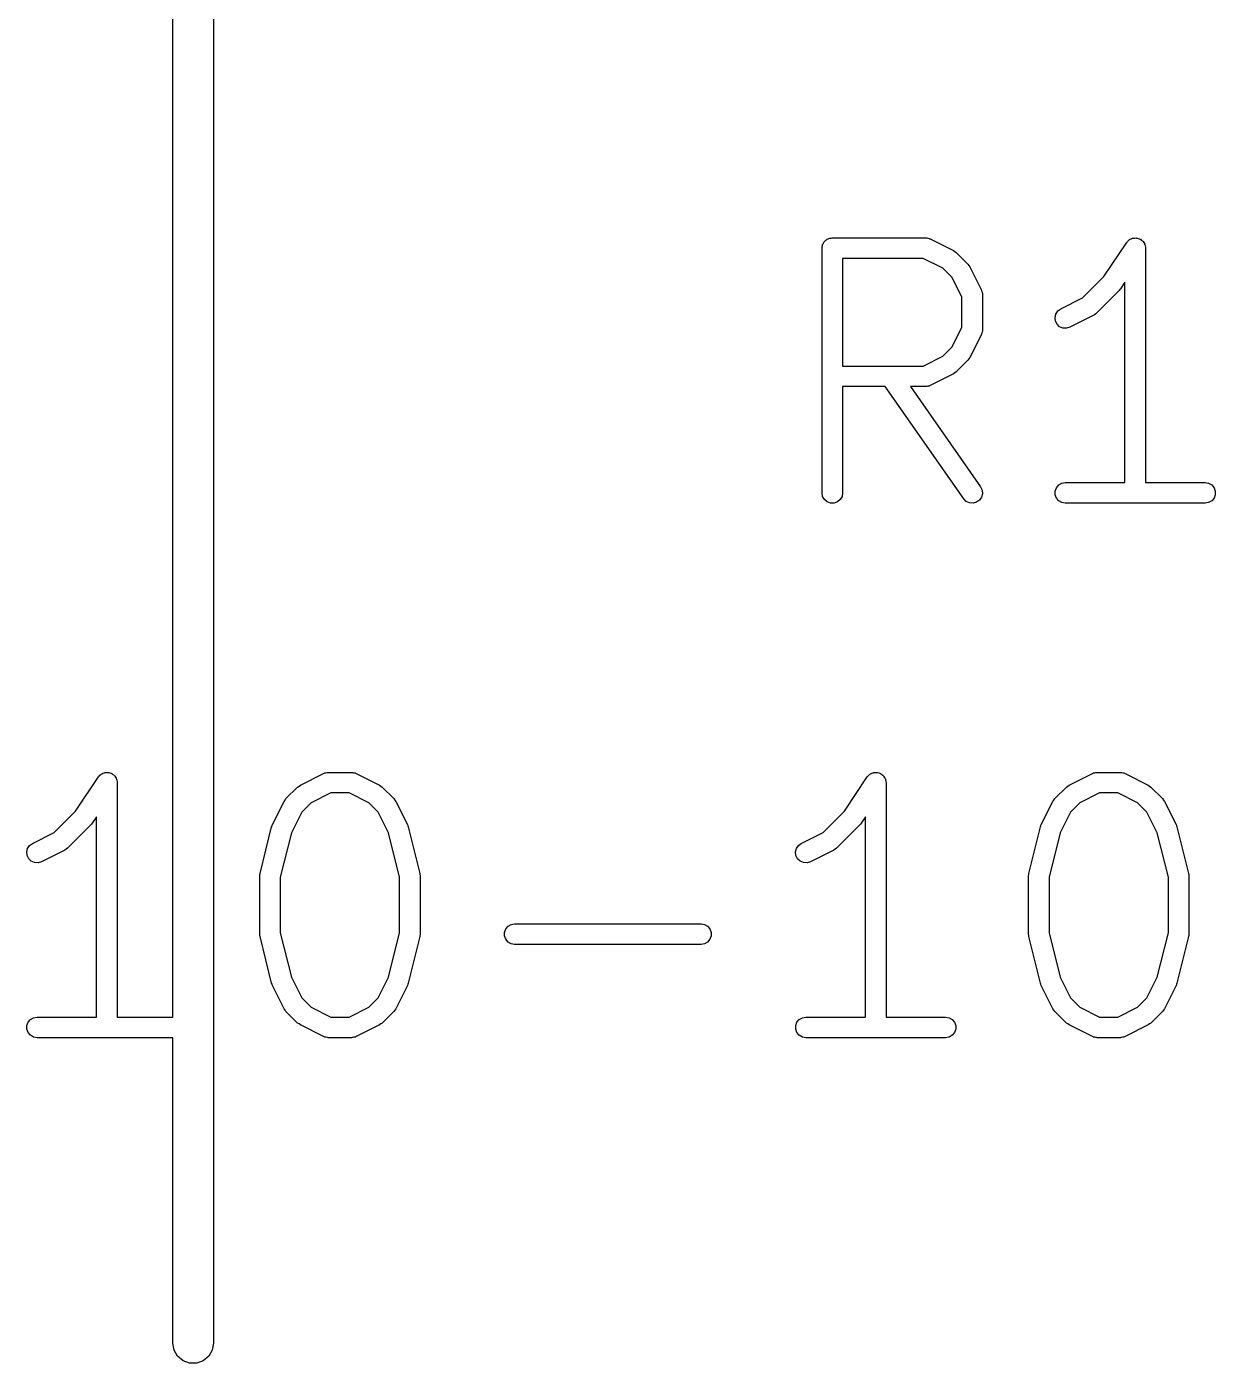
# Model space of a CAD drawing. Extents: x -2.2 to 86.5, y -78.6 to 9.2.
# Drawn here: x 52.18 to 58.04, y -42.6 to -36.01 of the extents above; entities that cross this region are included whole.
import ezdxf

# ---------------------------------------------------------------- set-up
doc = ezdxf.new("R2010")
doc.units = 0
doc.header["$MEASUREMENT"] = 0
doc.layers.add('BLACK', color=7, linetype='CONTINUOUS')

msp = doc.modelspace()

# ---------------------------------------------------------------- linework, layer by layer
at = {"layer": 'Black'}
for p, q in [((52.9, -40.8917), (52.9, -29.6038)), ((53.1, -29.8165), (53.1, -42.5)), ((56.1015, -37.101), (56.1022, -37.0967)), ((56.1022, -37.0922), (56.1038, -37.0881)), ((56.1022, -37.0967), (56.1022, -37.0922)), ((56.1038, -37.0881), (56.1045, -37.0837)), ((56.1045, -37.0837), (56.1067, -37.0798)), ((56.1067, -37.0798), (56.1083, -37.0756)), ((56.1083, -37.0756), (56.1111, -37.0722)), ((56.1111, -37.0722), (56.1133, -37.0684)), ((56.1133, -37.0684), (56.1168, -37.0655)), ((56.1168, -37.0655), (56.1196, -37.0621)), ((56.1196, -37.0621), (56.1235, -37.0599)), ((56.1235, -37.0599), (56.1269, -37.0571)), ((56.1269, -37.0571), (56.131, -37.0555)), ((56.131, -37.0555), (56.1349, -37.0533)), ((56.1349, -37.0533), (56.1393, -37.0525)), ((56.1393, -37.0525), (56.1434, -37.051)), ((56.1434, -37.051), (56.1479, -37.051)), ((56.1479, -37.051), (56.1523, -37.0502)), ((56.1523, -37.0502), (56.6119, -37.0502)), ((56.6119, -37.0502), (56.6148, -37.0508)), ((56.6148, -37.0508), (56.6177, -37.0506)), ((56.6177, -37.0506), (56.6234, -37.0523)), ((56.6234, -37.0523), (56.6293, -37.0533)), ((56.6293, -37.0533), (56.6318, -37.0548)), ((56.6318, -37.0548), (56.6346, -37.0556)), ((56.6346, -37.0556), (56.7495, -37.1131)), ((57.4916, -37.241), (57.6038, -37.0729)), ((57.6038, -37.0729), (57.6057, -37.0708)), ((57.6057, -37.0708), (57.6071, -37.0684)), ((57.6071, -37.0684), (57.6118, -37.0645)), ((57.6118, -37.0645), (57.6159, -37.0601)), ((57.6159, -37.0601), (57.6185, -37.0589)), ((57.6185, -37.0589), (57.6206, -37.0571)), ((57.6206, -37.0571), (57.6263, -37.055)), ((57.6263, -37.055), (57.6318, -37.0523)), ((57.6318, -37.0523), (57.6346, -37.052)), ((57.6346, -37.052), (57.6372, -37.051)), ((57.6372, -37.051), (57.6433, -37.051)), ((57.6433, -37.051), (57.6493, -37.0504)), ((57.6493, -37.0504), (57.652, -37.051)), ((57.652, -37.051), (57.6548, -37.051)), ((57.6548, -37.051), (57.6605, -37.0531)), ((57.6605, -37.0531), (57.6664, -37.0545)), ((57.6664, -37.0545), (57.6688, -37.0561)), ((57.6688, -37.0561), (57.6714, -37.0571)), ((57.6714, -37.0571), (57.6761, -37.061)), ((57.6761, -37.061), (57.6811, -37.0643)), ((57.6811, -37.0643), (57.6828, -37.0666)), ((57.6828, -37.0666), (57.6849, -37.0684)), ((57.6849, -37.0684), (57.688, -37.0736)), ((57.688, -37.0736), (57.6916, -37.0785)), ((57.6916, -37.0785), (57.6924, -37.0812)), ((57.6924, -37.0812), (57.6938, -37.0837)), ((57.6938, -37.0837), (57.6948, -37.0896)), ((57.6948, -37.0896), (57.6965, -37.0955)), ((57.6965, -37.0955), (57.6963, -37.0983)), ((56.1015, -38.3075), (56.1015, -37.101)), ((56.2031, -37.1518), (56.2031, -37.6822)), ((56.5999, -37.1518), (56.2031, -37.1518)), ((56.6967, -37.2003), (56.5999, -37.1518)), ((56.7495, -37.1131), (56.756, -37.1179)), ((56.756, -37.1179), (56.7627, -37.1226)), ((56.7627, -37.1226), (56.8202, -37.18)), ((57.6963, -37.0983), (57.6968, -37.101)), ((57.6968, -37.101), (57.6968, -38.2567)), ((56.7425, -37.246), (56.6967, -37.2003)), ((56.8202, -37.18), (56.8248, -37.1867)), ((56.8248, -37.1867), (56.8297, -37.1932)), ((56.8297, -37.1932), (56.8871, -37.3081)), ((56.7909, -37.3428), (56.7425, -37.246)), ((57.3861, -37.3466), (57.4916, -37.241)), ((57.5952, -37.2688), (57.5734, -37.3016)), ((57.5952, -38.2567), (57.5952, -37.2688)), ((56.7909, -37.4912), (56.7909, -37.3428)), ((56.8871, -37.3081), (56.888, -37.3109)), ((56.888, -37.3109), (56.8894, -37.3135)), ((56.8894, -37.3135), (56.8905, -37.3193)), ((56.8905, -37.3193), (56.8922, -37.325)), ((56.8922, -37.325), (56.892, -37.328)), ((56.892, -37.328), (56.8925, -37.3309)), ((56.8925, -37.3309), (56.8925, -37.5032)), ((57.2786, -37.4003), (57.3861, -37.3466)), ((57.567, -37.3093), (57.4521, -37.4242)), ((57.5699, -37.3052), (57.567, -37.3093)), ((57.5734, -37.3016), (57.5699, -37.3052)), ((57.2506, -37.4427), (57.2547, -37.4256)), ((57.2547, -37.4256), (57.2644, -37.4108)), ((57.2644, -37.4108), (57.2786, -37.4003)), ((57.4521, -37.4242), (57.4455, -37.4289)), ((56.7425, -37.588), (56.7909, -37.4912)), ((57.2526, -37.4602), (57.2506, -37.4427)), ((57.2605, -37.476), (57.2526, -37.4602)), ((57.2733, -37.4882), (57.2605, -37.476)), ((57.2895, -37.4952), (57.2733, -37.4882)), ((57.324, -37.4912), (57.3071, -37.4962)), ((57.4389, -37.4337), (57.324, -37.4912)), ((57.4455, -37.4289), (57.4389, -37.4337)), ((56.8871, -37.5259), (56.8297, -37.6408)), ((56.888, -37.5231), (56.8871, -37.5259)), ((56.8894, -37.5206), (56.888, -37.5231)), ((56.8905, -37.5147), (56.8894, -37.5206)), ((56.8922, -37.509), (56.8905, -37.5147)), ((56.8925, -37.5032), (56.892, -37.5061)), ((56.892, -37.5061), (56.8922, -37.509)), ((57.3071, -37.4962), (57.2895, -37.4952)), ((56.6967, -37.6338), (56.7425, -37.588)), ((56.2031, -37.6822), (56.5999, -37.6822)), ((56.5999, -37.6822), (56.6967, -37.6338)), ((56.8202, -37.654), (56.7627, -37.7115)), ((56.8248, -37.6474), (56.8202, -37.654)), ((56.8297, -37.6408), (56.8248, -37.6474)), ((56.7495, -37.721), (56.6346, -37.7785)), ((56.7561, -37.7161), (56.7495, -37.721)), ((56.7627, -37.7115), (56.7561, -37.7161)), ((56.4131, -37.7838), (56.2031, -37.7838)), ((56.2031, -37.7838), (56.2031, -38.3075)), ((56.8001, -38.3367), (56.4131, -37.7838)), ((56.6119, -37.7838), (56.5371, -37.7838)), ((56.5371, -37.7838), (56.8833, -38.2784)), ((56.6148, -37.7833), (56.6119, -37.7838)), ((56.6177, -37.7835), (56.6148, -37.7833)), ((56.6234, -37.7818), (56.6177, -37.7835)), ((56.6293, -37.7808), (56.6234, -37.7818)), ((56.6318, -37.7793), (56.6293, -37.7808)), ((56.6346, -37.7785), (56.6318, -37.7793)), ((56.8833, -38.2784), (56.8908, -38.2944)), ((57.2513, -38.2987), (57.2573, -38.2821)), ((57.2573, -38.2821), (57.2687, -38.2686)), ((57.2687, -38.2686), (57.2839, -38.2598)), ((57.2839, -38.2598), (57.3013, -38.2567)), ((57.3013, -38.2567), (57.5952, -38.2567)), ((57.6968, -38.2567), (57.9907, -38.2567)), ((57.9907, -38.2567), (58.0081, -38.2598)), ((58.0081, -38.2598), (58.0234, -38.2686)), ((58.0234, -38.2686), (58.0347, -38.2821)), ((58.0347, -38.2821), (58.0408, -38.2987)), ((56.1045, -38.3249), (56.1015, -38.3075)), ((56.1133, -38.3402), (56.1045, -38.3249)), ((56.1269, -38.3515), (56.1133, -38.3402)), ((56.1912, -38.3402), (56.1777, -38.3515)), ((56.2, -38.3249), (56.1912, -38.3402)), ((56.2031, -38.3075), (56.2, -38.3249)), ((56.8125, -38.3492), (56.8001, -38.3367)), ((56.8776, -38.3435), (56.8632, -38.3536)), ((56.8877, -38.329), (56.8776, -38.3435)), ((56.8923, -38.312), (56.8877, -38.329)), ((56.8908, -38.2944), (56.8923, -38.312)), ((57.2513, -38.3164), (57.2513, -38.2987)), ((57.2573, -38.3329), (57.2513, -38.3164)), ((57.2687, -38.3465), (57.2573, -38.3329)), ((57.2839, -38.3553), (57.2687, -38.3465)), ((58.0234, -38.3465), (58.0081, -38.3553)), ((58.0347, -38.3329), (58.0234, -38.3465)), ((58.0408, -38.3164), (58.0347, -38.3329)), ((58.0408, -38.2987), (58.0408, -38.3164)), ((56.1434, -38.3576), (56.1269, -38.3515)), ((56.1611, -38.3576), (56.1434, -38.3576)), ((56.1777, -38.3515), (56.1611, -38.3576)), ((56.8285, -38.3566), (56.8125, -38.3492)), ((56.8461, -38.3582), (56.8285, -38.3566)), ((56.8632, -38.3536), (56.8461, -38.3582)), ((57.3013, -38.3583), (57.2839, -38.3553)), ((57.9907, -38.3583), (57.3013, -38.3583)), ((58.0081, -38.3553), (57.9907, -38.3583)), ((52.4201, -39.876), (52.5323, -39.7079)), ((52.5323, -39.7079), (52.5342, -39.7058)), ((52.5342, -39.7058), (52.5356, -39.7034)), ((52.5356, -39.7034), (52.5403, -39.6995)), ((52.5403, -39.6995), (52.5444, -39.6951)), ((52.5444, -39.6951), (52.547, -39.6939)), ((52.547, -39.6939), (52.5491, -39.6921)), ((52.5491, -39.6921), (52.5548, -39.69)), ((52.5548, -39.69), (52.5603, -39.6873)), ((52.5603, -39.6873), (52.5631, -39.687)), ((52.5631, -39.687), (52.5657, -39.686)), ((52.5657, -39.686), (52.5718, -39.686)), ((52.5718, -39.686), (52.5778, -39.6854)), ((52.5778, -39.6854), (52.5805, -39.686)), ((52.5805, -39.686), (52.5833, -39.686)), ((52.5833, -39.686), (52.589, -39.6881)), ((52.589, -39.6881), (52.5949, -39.6895)), ((52.5949, -39.6895), (52.5973, -39.6911)), ((52.5973, -39.6911), (52.5999, -39.6921)), ((52.5999, -39.6921), (52.6046, -39.696)), ((52.6046, -39.696), (52.6096, -39.6993)), ((52.6096, -39.6993), (52.6113, -39.7016)), ((52.6113, -39.7016), (52.6134, -39.7034)), ((52.6134, -39.7034), (52.6165, -39.7086)), ((52.6165, -39.7086), (52.6201, -39.7135)), ((52.6201, -39.7135), (52.6209, -39.7162)), ((52.6209, -39.7162), (52.6223, -39.7187)), ((52.6223, -39.7187), (52.6233, -39.7246)), ((52.6233, -39.7246), (52.625, -39.7305)), ((52.625, -39.7305), (52.6248, -39.7333)), ((53.5285, -39.7481), (53.6434, -39.6906)), ((53.6434, -39.6906), (53.6462, -39.6898)), ((53.6462, -39.6898), (53.6487, -39.6883)), ((53.6487, -39.6883), (53.6546, -39.6873)), ((53.6546, -39.6873), (53.6603, -39.6856)), ((53.6603, -39.6856), (53.6632, -39.6858)), ((53.6632, -39.6858), (53.6661, -39.6852)), ((53.6661, -39.6852), (53.781, -39.6852)), ((53.781, -39.6852), (53.7839, -39.6858)), ((53.7839, -39.6858), (53.7868, -39.6856)), ((53.7868, -39.6856), (53.7925, -39.6873)), ((53.7925, -39.6873), (53.7984, -39.6883)), ((53.7984, -39.6883), (53.8009, -39.6898)), ((53.8009, -39.6898), (53.8037, -39.6906)), ((53.8037, -39.6906), (53.9186, -39.7481)), ((56.212, -39.876), (56.3241, -39.7079)), ((56.3241, -39.7079), (56.3261, -39.7058)), ((56.3261, -39.7058), (56.3275, -39.7034)), ((56.3275, -39.7034), (56.3321, -39.6995)), ((56.3321, -39.6995), (56.3363, -39.6951)), ((56.3363, -39.6951), (56.3388, -39.6939)), ((56.3388, -39.6939), (56.341, -39.6921)), ((56.341, -39.6921), (56.3467, -39.69)), ((56.3467, -39.69), (56.3521, -39.6873)), ((56.3521, -39.6873), (56.3549, -39.687)), ((56.3549, -39.687), (56.3576, -39.686)), ((56.3576, -39.686), (56.3636, -39.686)), ((56.3636, -39.686), (56.3697, -39.6854)), ((56.3697, -39.6854), (56.3724, -39.686)), ((56.3724, -39.686), (56.3752, -39.686)), ((56.3752, -39.686), (56.3809, -39.6881)), ((56.3809, -39.6881), (56.3868, -39.6895)), ((56.3868, -39.6895), (56.3891, -39.6911)), ((56.3891, -39.6911), (56.3918, -39.6921)), ((56.3918, -39.6921), (56.3964, -39.696)), ((56.3964, -39.696), (56.4015, -39.6993)), ((56.4015, -39.6993), (56.4031, -39.7016)), ((56.4031, -39.7016), (56.4053, -39.7034)), ((56.4053, -39.7034), (56.4083, -39.7086)), ((56.4083, -39.7086), (56.4119, -39.7135)), ((56.4119, -39.7135), (56.4127, -39.7162)), ((56.4127, -39.7162), (56.4141, -39.7187)), ((56.4141, -39.7187), (56.4152, -39.7246)), ((56.4152, -39.7246), (56.4169, -39.7305)), ((56.4169, -39.7305), (56.4167, -39.7333)), ((57.3204, -39.7481), (57.4353, -39.6906)), ((57.4353, -39.6906), (57.4381, -39.6898)), ((57.4381, -39.6898), (57.4406, -39.6883)), ((57.4406, -39.6883), (57.4465, -39.6873)), ((57.4465, -39.6873), (57.4522, -39.6856)), ((57.4522, -39.6856), (57.4551, -39.6858)), ((57.4551, -39.6858), (57.458, -39.6852)), ((57.458, -39.6852), (57.5729, -39.6852)), ((57.5729, -39.6852), (57.5758, -39.6858)), ((57.5758, -39.6858), (57.5787, -39.6856)), ((57.5787, -39.6856), (57.5844, -39.6873)), ((57.5844, -39.6873), (57.5903, -39.6883)), ((57.5903, -39.6883), (57.5928, -39.6898)), ((57.5928, -39.6898), (57.5956, -39.6906)), ((57.5956, -39.6906), (57.7105, -39.7481)), ((52.6248, -39.7333), (52.6253, -39.736)), ((52.6253, -39.736), (52.6253, -40.8917)), ((53.4578, -39.815), (53.5153, -39.7576)), ((53.5153, -39.7576), (53.522, -39.7529)), ((53.522, -39.7529), (53.5285, -39.7481)), ((53.6781, -39.7868), (53.5813, -39.8352)), ((53.769, -39.7868), (53.6781, -39.7868)), ((53.8658, -39.8353), (53.769, -39.7868)), ((53.9186, -39.7481), (53.9252, -39.7529)), ((53.9252, -39.7529), (53.9318, -39.7576)), ((53.9318, -39.7576), (53.9893, -39.815)), ((56.4167, -39.7333), (56.4172, -39.736)), ((56.4172, -39.736), (56.4172, -40.8917)), ((57.2497, -39.815), (57.3072, -39.7576)), ((57.3072, -39.7576), (57.3138, -39.7529)), ((57.3138, -39.7529), (57.3204, -39.7481)), ((57.47, -39.7868), (57.3732, -39.8352)), ((57.5609, -39.7868), (57.47, -39.7868)), ((57.6577, -39.8353), (57.5609, -39.7868)), ((57.7105, -39.7481), (57.717, -39.7529)), ((57.717, -39.7529), (57.7237, -39.7576)), ((57.7237, -39.7576), (57.7812, -39.815)), ((53.3909, -39.9431), (53.4483, -39.8282)), ((53.4483, -39.8282), (53.4532, -39.8217)), ((53.4532, -39.8217), (53.4578, -39.815)), ((53.5813, -39.8352), (53.5355, -39.881)), ((53.9116, -39.881), (53.8658, -39.8353)), ((53.9893, -39.815), (53.994, -39.8217)), ((53.994, -39.8217), (53.9988, -39.8282)), ((53.9988, -39.8282), (54.0563, -39.9431)), ((57.1827, -39.9431), (57.2402, -39.8282)), ((57.2402, -39.8282), (57.245, -39.8217)), ((57.245, -39.8217), (57.2497, -39.815)), ((57.3732, -39.8352), (57.3274, -39.881)), ((57.7035, -39.881), (57.6577, -39.8353)), ((57.7812, -39.815), (57.7858, -39.8217)), ((57.7858, -39.8217), (57.7907, -39.8282)), ((57.7907, -39.8282), (57.8481, -39.9431)), ((52.3146, -39.9816), (52.4201, -39.876)), ((52.5237, -39.9038), (52.5019, -39.9366)), ((52.5237, -40.8917), (52.5237, -39.9038)), ((53.5355, -39.881), (53.4842, -39.9836)), ((53.9629, -39.9836), (53.9116, -39.881)), ((56.1065, -39.9816), (56.212, -39.876)), ((56.3156, -39.9038), (56.2937, -39.9366)), ((56.3156, -40.8917), (56.3156, -39.9038)), ((57.3274, -39.881), (57.2761, -39.9836)), ((57.7548, -39.9836), (57.7035, -39.881)), ((52.2071, -40.0353), (52.3146, -39.9816)), ((52.4955, -39.9443), (52.3806, -40.0592)), ((52.4984, -39.9402), (52.4955, -39.9443)), ((52.5019, -39.9366), (52.4984, -39.9402)), ((53.3296, -40.1833), (53.387, -39.9535)), ((53.387, -39.9535), (53.3893, -39.9485)), ((53.3893, -39.9485), (53.3909, -39.9431)), ((53.4842, -39.9836), (53.4297, -40.2019)), ((54.0175, -40.2019), (53.9629, -39.9836)), ((54.0563, -39.9431), (54.0579, -39.9485)), ((54.0579, -39.9485), (54.0601, -39.9535)), ((54.0601, -39.9535), (54.1176, -40.1833)), ((55.999, -40.0353), (56.1065, -39.9816)), ((56.2874, -39.9443), (56.1725, -40.0592)), ((56.2903, -39.9402), (56.2874, -39.9443)), ((56.2937, -39.9366), (56.2903, -39.9402)), ((57.1214, -40.1833), (57.1789, -39.9535)), ((57.1789, -39.9535), (57.1811, -39.9485)), ((57.1811, -39.9485), (57.1827, -39.9431)), ((57.2761, -39.9836), (57.2215, -40.2019)), ((57.8093, -40.2019), (57.7548, -39.9836)), ((57.8481, -39.9431), (57.8497, -39.9485)), ((57.8497, -39.9485), (57.852, -39.9535)), ((57.852, -39.9535), (57.9094, -40.1833)), ((52.1791, -40.0777), (52.1832, -40.0606)), ((52.1832, -40.0606), (52.1929, -40.0458)), ((52.1929, -40.0458), (52.2071, -40.0353)), ((52.3806, -40.0592), (52.374, -40.0639)), ((55.971, -40.0777), (55.9751, -40.0606)), ((55.9751, -40.0606), (55.9848, -40.0458)), ((55.9848, -40.0458), (55.999, -40.0353)), ((56.1725, -40.0592), (56.1658, -40.0639)), ((52.1811, -40.0952), (52.1791, -40.0777)), ((52.189, -40.111), (52.1811, -40.0952)), ((52.2018, -40.1232), (52.189, -40.111)), ((52.218, -40.1302), (52.2018, -40.1232)), ((52.2525, -40.1262), (52.2356, -40.1312)), ((52.3674, -40.0687), (52.2525, -40.1262)), ((52.374, -40.0639), (52.3674, -40.0687)), ((55.973, -40.0952), (55.971, -40.0777)), ((55.9809, -40.111), (55.973, -40.0952)), ((55.9937, -40.1232), (55.9809, -40.111)), ((56.0099, -40.1302), (55.9937, -40.1232)), ((56.0444, -40.1262), (56.0275, -40.1312)), ((56.1593, -40.0687), (56.0444, -40.1262)), ((56.1658, -40.0639), (56.1593, -40.0687)), ((52.2356, -40.1312), (52.218, -40.1302)), ((53.3281, -40.1957), (53.3291, -40.1895)), ((53.3291, -40.1895), (53.3296, -40.1833)), ((54.1176, -40.1833), (54.118, -40.1895)), ((54.118, -40.1895), (54.1191, -40.1957)), ((56.0275, -40.1312), (56.0099, -40.1302)), ((57.1199, -40.1957), (57.121, -40.1895)), ((57.121, -40.1895), (57.1214, -40.1833)), ((57.9094, -40.1833), (57.9099, -40.1895)), ((57.9099, -40.1895), (57.9109, -40.1957)), ((53.3281, -40.4829), (53.3281, -40.1957)), ((53.4297, -40.2019), (53.4297, -40.4767)), ((54.0175, -40.4767), (54.0175, -40.2019)), ((54.1191, -40.1957), (54.1191, -40.4829)), ((57.1199, -40.4829), (57.1199, -40.1957)), ((57.2215, -40.2019), (57.2215, -40.4767)), ((57.8093, -40.4767), (57.8093, -40.2019)), ((57.9109, -40.1957), (57.9109, -40.4829)), ((54.5414, -40.4575), (54.5527, -40.444)), ((54.5527, -40.444), (54.568, -40.4352)), ((54.568, -40.4352), (54.5854, -40.4321)), ((54.5854, -40.4321), (55.5046, -40.4321)), ((55.5046, -40.4321), (55.522, -40.4352)), ((55.522, -40.4352), (55.5373, -40.444)), ((55.5373, -40.444), (55.5486, -40.4575)), ((53.3291, -40.4891), (53.3281, -40.4829)), ((53.3296, -40.4952), (53.3291, -40.4891)), ((53.387, -40.7251), (53.3296, -40.4952)), ((53.4297, -40.4767), (53.4842, -40.695)), ((53.9629, -40.695), (54.0175, -40.4767)), ((54.1176, -40.4952), (54.0601, -40.7251)), ((54.118, -40.4891), (54.1176, -40.4952)), ((54.1191, -40.4829), (54.118, -40.4891)), ((54.5353, -40.4741), (54.5414, -40.4575)), ((54.5353, -40.4917), (54.5353, -40.4741)), ((54.5414, -40.5083), (54.5353, -40.4917)), ((54.5527, -40.5218), (54.5414, -40.5083)), ((54.568, -40.5307), (54.5527, -40.5218)), ((55.5373, -40.5218), (55.522, -40.5307)), ((55.5486, -40.5083), (55.5373, -40.5218)), ((55.5486, -40.4575), (55.5546, -40.4741)), ((55.5546, -40.4917), (55.5486, -40.5083)), ((55.5546, -40.4741), (55.5546, -40.4917)), ((57.121, -40.4891), (57.1199, -40.4829)), ((57.1214, -40.4952), (57.121, -40.4891)), ((57.1789, -40.7251), (57.1214, -40.4952)), ((57.2215, -40.4767), (57.2761, -40.695)), ((57.7548, -40.695), (57.8093, -40.4767)), ((57.9094, -40.4952), (57.852, -40.7251)), ((57.9099, -40.4891), (57.9094, -40.4952)), ((57.9109, -40.4829), (57.9099, -40.4891)), ((54.5854, -40.5337), (54.568, -40.5307)), ((55.5046, -40.5337), (54.5854, -40.5337)), ((55.522, -40.5307), (55.5046, -40.5337)), ((53.4842, -40.695), (53.5355, -40.7976)), ((53.9116, -40.7976), (53.9629, -40.695)), ((57.2761, -40.695), (57.3274, -40.7976)), ((57.7035, -40.7976), (57.7548, -40.695)), ((53.3893, -40.7301), (53.387, -40.7251)), ((53.3909, -40.7355), (53.3893, -40.7301)), ((53.4483, -40.8504), (53.3909, -40.7355)), ((54.0563, -40.7355), (53.9988, -40.8504)), ((54.0579, -40.7301), (54.0563, -40.7355)), ((54.0601, -40.7251), (54.0579, -40.7301)), ((57.1811, -40.7301), (57.1789, -40.7251)), ((57.1827, -40.7355), (57.1811, -40.7301)), ((57.2402, -40.8504), (57.1827, -40.7355)), ((57.8481, -40.7355), (57.7907, -40.8504)), ((57.8497, -40.7301), (57.8481, -40.7355)), ((57.852, -40.7251), (57.8497, -40.7301)), ((53.4532, -40.8569), (53.4483, -40.8504)), ((53.5355, -40.7976), (53.5813, -40.8433)), ((53.5813, -40.8433), (53.6781, -40.8917)), ((53.769, -40.8917), (53.8658, -40.8433)), ((53.8658, -40.8433), (53.9116, -40.7976)), ((53.9988, -40.8504), (53.994, -40.8569)), ((57.245, -40.8569), (57.2402, -40.8504)), ((57.3274, -40.7976), (57.3732, -40.8433)), ((57.3732, -40.8433), (57.47, -40.8917)), ((57.5609, -40.8917), (57.6577, -40.8433)), ((57.6577, -40.8433), (57.7035, -40.7976)), ((57.7907, -40.8504), (57.7858, -40.8569)), ((52.1798, -40.9337), (52.1858, -40.9171)), ((52.1858, -40.9171), (52.1972, -40.9036)), ((52.1972, -40.9036), (52.2124, -40.8948)), ((52.2124, -40.8948), (52.2298, -40.8917)), ((52.2298, -40.8917), (52.5237, -40.8917)), ((52.6253, -40.8917), (52.9, -40.8917)), ((53.4578, -40.8636), (53.4532, -40.8569)), ((53.5153, -40.921), (53.4578, -40.8636)), ((53.6781, -40.8917), (53.769, -40.8917)), ((53.9893, -40.8636), (53.9318, -40.921)), ((53.994, -40.8569), (53.9893, -40.8636)), ((55.9716, -40.9337), (55.9777, -40.9171)), ((55.9777, -40.9171), (55.989, -40.9036)), ((55.989, -40.9036), (56.0043, -40.8948)), ((56.0043, -40.8948), (56.0217, -40.8917)), ((56.0217, -40.8917), (56.3156, -40.8917)), ((56.4172, -40.8917), (56.7111, -40.8917)), ((56.7111, -40.8917), (56.7285, -40.8948)), ((56.7285, -40.8948), (56.7437, -40.9036)), ((56.7437, -40.9036), (56.7551, -40.9171)), ((56.7551, -40.9171), (56.7611, -40.9337)), ((57.2497, -40.8636), (57.245, -40.8569)), ((57.3072, -40.921), (57.2497, -40.8636)), ((57.47, -40.8917), (57.5609, -40.8917)), ((57.7812, -40.8636), (57.7237, -40.921)), ((57.7858, -40.8569), (57.7812, -40.8636)), ((52.1798, -40.9514), (52.1798, -40.9337)), ((52.1858, -40.9679), (52.1798, -40.9514)), ((52.1972, -40.9815), (52.1858, -40.9679)), ((52.2124, -40.9903), (52.1972, -40.9815)), ((53.522, -40.9257), (53.5153, -40.921)), ((53.5285, -40.9305), (53.522, -40.9257)), ((53.6434, -40.988), (53.5285, -40.9305)), ((53.9186, -40.9305), (53.8037, -40.988)), ((53.9252, -40.9257), (53.9186, -40.9305)), ((53.9318, -40.921), (53.9252, -40.9257)), ((55.9716, -40.9514), (55.9716, -40.9337)), ((55.9777, -40.9679), (55.9716, -40.9514)), ((55.989, -40.9815), (55.9777, -40.9679)), ((56.0043, -40.9903), (55.989, -40.9815)), ((56.7437, -40.9815), (56.7285, -40.9903)), ((56.7551, -40.9679), (56.7437, -40.9815)), ((56.7611, -40.9514), (56.7551, -40.9679)), ((56.7611, -40.9337), (56.7611, -40.9514)), ((57.3138, -40.9257), (57.3072, -40.921)), ((57.3204, -40.9305), (57.3138, -40.9257)), ((57.4353, -40.988), (57.3204, -40.9305)), ((57.7105, -40.9305), (57.5956, -40.988)), ((57.7171, -40.9257), (57.7105, -40.9305)), ((57.7237, -40.921), (57.7171, -40.9257)), ((52.2298, -40.9933), (52.2124, -40.9903)), ((52.9, -40.9933), (52.2298, -40.9933)), ((52.9, -42.5), (52.9, -40.9933)), ((53.6462, -40.9888), (53.6434, -40.988)), ((53.6487, -40.9903), (53.6462, -40.9888)), ((53.6546, -40.9913), (53.6487, -40.9903)), ((53.6603, -40.993), (53.6546, -40.9913)), ((53.6632, -40.9928), (53.6603, -40.993)), ((53.6661, -40.9933), (53.6632, -40.9928)), ((53.781, -40.9933), (53.6661, -40.9933)), ((53.7839, -40.9928), (53.781, -40.9933)), ((53.7868, -40.993), (53.7839, -40.9928)), ((53.7925, -40.9913), (53.7868, -40.993)), ((53.7984, -40.9903), (53.7925, -40.9913)), ((53.8009, -40.9888), (53.7984, -40.9903)), ((53.8037, -40.988), (53.8009, -40.9888)), ((56.0217, -40.9933), (56.0043, -40.9903)), ((56.7111, -40.9933), (56.0217, -40.9933)), ((56.7285, -40.9903), (56.7111, -40.9933)), ((57.4381, -40.9888), (57.4353, -40.988)), ((57.4406, -40.9903), (57.4381, -40.9888)), ((57.4465, -40.9913), (57.4406, -40.9903)), ((57.4522, -40.993), (57.4465, -40.9913)), ((57.4551, -40.9928), (57.4522, -40.993)), ((57.458, -40.9933), (57.4551, -40.9928)), ((57.5729, -40.9933), (57.458, -40.9933)), ((57.5758, -40.9928), (57.5729, -40.9933)), ((57.5787, -40.993), (57.5758, -40.9928)), ((57.5844, -40.9913), (57.5787, -40.993)), ((57.5903, -40.9903), (57.5844, -40.9913)), ((57.5928, -40.9888), (57.5903, -40.9903)), ((57.5956, -40.988), (57.5928, -40.9888)), ((52.906, -42.5342), (52.9, -42.5)), ((53.1, -42.5), (53.094, -42.5342)), ((52.9234, -42.5643), (52.906, -42.5342)), ((52.95, -42.5866), (52.9234, -42.5643)), ((53.0766, -42.5643), (53.05, -42.5866)), ((53.094, -42.5342), (53.0766, -42.5643)), ((52.9826, -42.5985), (52.95, -42.5866)), ((53.0174, -42.5985), (52.9826, -42.5985)), ((53.05, -42.5866), (53.0174, -42.5985))]:
    msp.add_line(p, q, dxfattribs=at)

doc.saveas('drawing.dxf')
